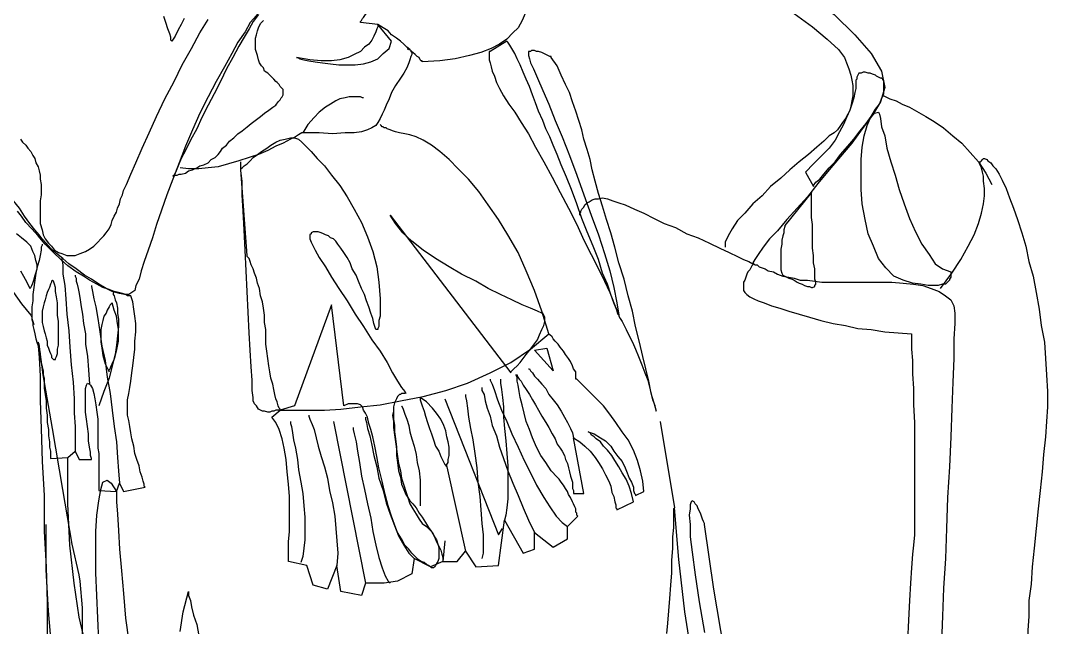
# Model space of a CAD drawing. Extents: x 137.56 to 138.39, y 55.88 to 57.64.
# Drawn here: x 137.9172 to 138.2965, y 57.1109 to 57.335 of the extents above; entities that cross this region are included whole.
import ezdxf

# ---------------------------------------------------------------- set-up
doc = ezdxf.new("R2010")
doc.units = 0
doc.layers.get('0').update_dxf_attribs({"linetype": 'CONTINUOUS'})

msp = doc.modelspace()

# ---------------------------------------------------------------- linework, layer by layer
at = {"linetype": 'CONTINUOUS'}
for points in [[(138.12834, 57.39474), (138.12947, 57.39398), (138.13367, 57.39207), (138.13937, 57.38864), (138.14737, 57.38447), (138.15649, 57.37914), (138.16639, 57.37306), (138.17705, 57.36659), (138.18807, 57.35935), (138.19834, 57.35212), (138.20863, 57.34451), (138.21775, 57.33728), (138.22537, 57.32968), (138.23145, 57.32282), (138.23525, 57.31635), (138.23639, 57.31027), (138.23488, 57.30494)], [(138.11997, 57.39245), (138.1211, 57.39207), (138.12416, 57.39017), (138.12871, 57.38713), (138.13481, 57.38333), (138.14204, 57.37837), (138.15041, 57.37343), (138.15915, 57.36773), (138.16829, 57.36163), (138.17742, 57.35555), (138.18656, 57.34946), (138.1953, 57.34338), (138.20291, 57.33766), (138.20977, 57.33272), (138.2151, 57.32815), (138.21928, 57.32434), (138.22155, 57.3213)], [(138.10703, 57.35175), (138.10665, 57.34869), (138.10589, 57.34603), (138.1055, 57.34299), (138.10436, 57.34032), (138.1036, 57.33766), (138.10246, 57.33501), (138.10095, 57.33234), (138.09903, 57.33044), (138.09676, 57.32815), (138.09409, 57.32625), (138.09105, 57.32472), (138.08725, 57.32321), (138.08305, 57.32207), (138.07772, 57.32092), (138.07202, 57.32017), (138.06555, 57.31978)], [(138.04273, 57.33424), (138.04273, 57.33462), (138.04273, 57.33462), (138.0431, 57.33501), (138.04349, 57.33575), (138.04387, 57.33614), (138.04463, 57.33728), (138.04539, 57.33805), (138.04577, 57.33881), (138.04691, 57.33995), (138.04767, 57.34109), (138.04881, 57.34222), (138.04957, 57.34338), (138.0511, 57.34451), (138.05224, 57.34565), (138.05337, 57.34679), (138.05414, 57.34794)], [(138.02675, 57.34565), (138.02369, 57.34603), (138.02103, 57.34642), (138.01875, 57.34642), (138.01646, 57.34603), (138.01419, 57.34528), (138.01228, 57.34451), (138.01038, 57.34299), (138.00809, 57.34148), (138.00619, 57.33956), (138.00429, 57.33691), (138.00201, 57.33424), (138.00011, 57.33081), (137.99744, 57.32701), (137.99517, 57.32282), (137.9925, 57.31788), (137.98945, 57.31254)], [(137.97766, 57.33575), (137.97651, 57.33348), (137.97537, 57.33158), (137.97423, 57.32929), (137.9731, 57.32738), (137.97271, 57.32777), (137.97271, 57.32891), (137.97233, 57.33005), (137.97157, 57.33195), (137.9708, 57.33424), (137.97004, 57.33652)], [(138.00505, 57.33728), (138.00315, 57.33462), (138.00162, 57.33195), (137.99972, 57.32891), (137.99782, 57.32548), (137.99554, 57.3213), (137.99325, 57.31711), (137.99098, 57.31254), (137.9887, 57.30798), (137.98641, 57.3038), (137.98413, 57.29923), (137.98223, 57.29505), (137.97994, 57.29086), (137.97804, 57.28706), (137.97651, 57.28402), (137.97537, 57.28135), (137.97461, 57.27945), (137.97386, 57.27792), (137.97347, 57.27755), (137.97386, 57.27755), (137.97423, 57.27792), (137.975, 57.27792), (137.97576, 57.2783), (137.97651, 57.2783), (137.97804, 57.27869), (137.97918, 57.27945), (137.9807, 57.27983), (137.98223, 57.28059), (137.98337, 57.28135), (137.98488, 57.28173), (137.98641, 57.28249), (137.98755, 57.28363), (137.98907, 57.28439), (137.99021, 57.28553), (137.99098, 57.28667), (137.99174, 57.28782), (137.99325, 57.28896), (137.9944, 57.29049), (137.99592, 57.29163), (137.99744, 57.29314), (137.99897, 57.29429), (138.00087, 57.2958), (138.00239, 57.29696), (138.00429, 57.29847), (138.00581, 57.29961), (138.00734, 57.30076), (138.00885, 57.3019), (138.01038, 57.30304), (138.01152, 57.3038), (138.01228, 57.30494), (138.01305, 57.3057), (138.01342, 57.30646), (138.01381, 57.30684), (138.01419, 57.3076), (138.01419, 57.30798), (138.01419, 57.30874), (138.01419, 57.3095), (138.01381, 57.30989), (138.01342, 57.31027), (138.01305, 57.31064), (138.01266, 57.31141), (138.01191, 57.31217), (138.01152, 57.31254), (138.01076, 57.31331), (138.01001, 57.31407), (138.00924, 57.31484), (138.00848, 57.3156), (138.00734, 57.31635), (138.00695, 57.3175), (138.00619, 57.31826), (138.00544, 57.3194), (138.00505, 57.32054), (138.00468, 57.32207), (138.00429, 57.32321), (138.00391, 57.32434), (138.00391, 57.32587), (138.00391, 57.32701), (138.00391, 57.32854), (138.00429, 57.32968), (138.00468, 57.33119), (138.00505, 57.33234), (138.00581, 57.33385), (138.00695, 57.33501)], [(137.91715, 57.29124), (137.91791, 57.2901), (137.91907, 57.28896), (137.91982, 57.28782), (137.92097, 57.28667), (137.92172, 57.28516), (137.92248, 57.28402), (137.92287, 57.28249), (137.92362, 57.28096), (137.92401, 57.27945), (137.92438, 57.27792), (137.92438, 57.2764), (137.92477, 57.27449), (137.92477, 57.27259), (137.92477, 57.27069), (137.92438, 57.26841), (137.92438, 57.26612), (137.92438, 57.26422), (137.92438, 57.26195), (137.92438, 57.26004), (137.92515, 57.25775), (137.92552, 57.25585), (137.92629, 57.25434), (137.92744, 57.25281), (137.92858, 57.25167), (137.92971, 57.25015), (137.93124, 57.24938), (137.93238, 57.24901), (137.93428, 57.24824), (137.93581, 57.24824), (137.93732, 57.24824), (137.93922, 57.24901), (137.94113, 57.24977), (137.94265, 57.25053), (137.94418, 57.25167), (137.94569, 57.25319), (137.94683, 57.25434), (137.94798, 57.25548), (137.94875, 57.25661), (137.94989, 57.25814), (137.95065, 57.25965), (137.95102, 57.26118), (137.95179, 57.26271), (137.95255, 57.26422), (137.95293, 57.26575), (137.95369, 57.26728), (137.95406, 57.26918), (137.95483, 57.27069), (137.9552, 57.27222), (137.95635, 57.27449), (137.95787, 57.2783), (137.95977, 57.28249), (137.96206, 57.28782), (137.96472, 57.29353), (137.96739, 57.29961), (137.97043, 57.30608), (137.97386, 57.31254), (137.9769, 57.31864), (137.98033, 57.32472), (137.98337, 57.33044), (137.98641, 57.33538)], [(138.0492, 57.33348), (138.0492, 57.33348), (138.0492, 57.33272), (138.04881, 57.33195), (138.04843, 57.33081), (138.04767, 57.32929), (138.04691, 57.32777), (138.04577, 57.32625), (138.04424, 57.32511), (138.04273, 57.32358), (138.04044, 57.32244), (138.03816, 57.3213), (138.03512, 57.32054), (138.03207, 57.32017), (138.02826, 57.32017), (138.02408, 57.32054), (138.01913, 57.3213), (138.01952, 57.3213), (138.02028, 57.32092), (138.02179, 57.32054), (138.02369, 57.32017), (138.02599, 57.31978), (138.02865, 57.3194), (138.03169, 57.31901), (138.03473, 57.31864), (138.03777, 57.31864), (138.04083, 57.31864), (138.04387, 57.31901), (138.04653, 57.31978), (138.0492, 57.32092), (138.0511, 57.32282), (138.05337, 57.32472), (138.05414, 57.32738), (138.0492, 57.33348)], [(138.0492, 57.33348), (138.04273, 57.33424)], [(138.06555, 57.31978), (138.06555, 57.32017), (138.06517, 57.32017), (138.0648, 57.32054), (138.06441, 57.3213), (138.06365, 57.32168), (138.0629, 57.32244), (138.06213, 57.32321), (138.06098, 57.32434), (138.05984, 57.32511), (138.0587, 57.32625), (138.05757, 57.32738), (138.05604, 57.32854), (138.05414, 57.32968), (138.053, 57.33119), (138.0511, 57.33234), (138.0492, 57.33348)], [(138.06023, 57.32434), (138.06023, 57.32472), (138.06023, 57.32472), (138.06061, 57.32434), (138.06061, 57.32434), (138.06098, 57.32434), (138.06137, 57.32397), (138.06137, 57.32358), (138.06174, 57.32321), (138.06174, 57.32244), (138.06137, 57.32168), (138.06098, 57.32054), (138.06061, 57.3194), (138.05984, 57.3175), (138.0587, 57.3156), (138.05757, 57.3137), (138.05567, 57.31103)], [(138.09676, 57.32738), (138.09066, 57.32358), (138.09029, 57.32358), (138.09029, 57.32358), (138.09029, 57.32321), (138.09029, 57.32282), (138.09029, 57.32207), (138.09029, 57.3213), (138.09029, 57.32054), (138.09066, 57.3194), (138.09105, 57.31788), (138.09142, 57.31635), (138.09219, 57.31445), (138.09295, 57.31217), (138.09409, 57.30989), (138.09562, 57.30723), (138.09752, 57.30417), (138.09979, 57.30113), (138.10209, 57.29733), (138.10475, 57.29314), (138.1074, 57.2882), (138.11046, 57.28286), (138.1135, 57.27716), (138.11654, 57.27145), (138.11959, 57.26575), (138.12263, 57.25965), (138.1253, 57.25395), (138.12796, 57.24862), (138.13061, 57.2433), (138.1329, 57.23874), (138.13481, 57.23454), (138.13633, 57.23074), (138.13747, 57.22807), (138.13823, 57.22617), (138.13785, 57.22656), (138.13747, 57.22807), (138.13633, 57.23074), (138.13518, 57.23379), (138.13404, 57.2376), (138.13214, 57.24177), (138.13061, 57.24672), (138.12871, 57.25167), (138.12643, 57.257), (138.12453, 57.26195), (138.12263, 57.26728), (138.12073, 57.27259), (138.11883, 57.27716), (138.11693, 57.28173), (138.1154, 57.28553), (138.11387, 57.28896), (138.11273, 57.292), (138.11122, 57.29505), (138.11007, 57.29809), (138.10856, 57.30151), (138.1074, 57.30456), (138.10626, 57.3076), (138.10513, 57.31064), (138.10399, 57.31331), (138.10285, 57.31597), (138.1017, 57.31864), (138.10056, 57.32092), (138.09979, 57.32282), (138.09866, 57.32472), (138.09789, 57.32587), (138.09713, 57.32701), (138.09676, 57.32738)], [(138.11312, 57.3213), (138.11312, 57.32168), (138.11273, 57.32168), (138.11197, 57.32207), (138.11122, 57.32244), (138.11046, 57.32282), (138.10969, 57.32321), (138.10856, 57.32358), (138.10779, 57.32358), (138.10703, 57.32397), (138.10589, 57.32397), (138.1055, 57.32358), (138.10475, 57.32358), (138.10475, 57.32282), (138.10475, 57.32207), (138.10513, 57.32092), (138.1055, 57.3194), (138.10665, 57.31711), (138.10817, 57.3137), (138.11007, 57.30913), (138.11236, 57.30417), (138.11463, 57.29809), (138.1173, 57.292), (138.11997, 57.28516), (138.12263, 57.27792), (138.1253, 57.27069), (138.12796, 57.26308), (138.13061, 57.25585), (138.1329, 57.24901), (138.13481, 57.24254), (138.13633, 57.23644), (138.13747, 57.23074), (138.13823, 57.22617), (138.13823, 57.2258), (138.13861, 57.22503), (138.13937, 57.2239), (138.14014, 57.22237), (138.1409, 57.22086), (138.14204, 57.21856), (138.14318, 57.21629), (138.14431, 57.21362), (138.14545, 57.21096), (138.14661, 57.20792), (138.14774, 57.20486), (138.14888, 57.2022), (138.14965, 57.19916), (138.15041, 57.19612), (138.15117, 57.19345), (138.15192, 57.19079), (138.15192, 57.19118), (138.15155, 57.19269), (138.15078, 57.19498), (138.15002, 57.19802), (138.14927, 57.20182), (138.14812, 57.20639), (138.14698, 57.21096), (138.14584, 57.21629), (138.14431, 57.22199), (138.14318, 57.2277), (138.14165, 57.2334), (138.14014, 57.2395), (138.13823, 57.24558), (138.13671, 57.25128), (138.13518, 57.25661), (138.13367, 57.26156), (138.13214, 57.26651), (138.13061, 57.27108), (138.12947, 57.27565), (138.12834, 57.27983), (138.12757, 57.28363), (138.12643, 57.28743), (138.1253, 57.29124), (138.12453, 57.29466), (138.12339, 57.29809), (138.12224, 57.30151), (138.1211, 57.30494), (138.11997, 57.30837), (138.11844, 57.31141), (138.11693, 57.31484), (138.1154, 57.31826), (138.11312, 57.3213)], [(138.22155, 57.3213), (138.22232, 57.3194), (138.22308, 57.31711), (138.22384, 57.31484), (138.22422, 57.31293), (138.22461, 57.31103), (138.22461, 57.30913), (138.22461, 57.30723), (138.22422, 57.30533), (138.22384, 57.30342), (138.22347, 57.3019), (138.22271, 57.30037), (138.22194, 57.29886), (138.2208, 57.29733), (138.22004, 57.29619), (138.2189, 57.29466), (138.21775, 57.29353)], [(138.22612, 57.31331), (138.22575, 57.31293), (138.22575, 57.31217), (138.22575, 57.31141), (138.22575, 57.30989), (138.22537, 57.30837), (138.22498, 57.30646), (138.22422, 57.30417), (138.22347, 57.3019), (138.22232, 57.29923), (138.22118, 57.29657), (138.21965, 57.2939), (138.21814, 57.29086), (138.21585, 57.28782), (138.21318, 57.28516), (138.21014, 57.28212), (138.2071, 57.27906), (138.21014, 57.27375), (138.21014, 57.27412), (138.21091, 57.27526), (138.21243, 57.2764), (138.21395, 57.2783), (138.21585, 57.28059), (138.21814, 57.28286), (138.22004, 57.28553), (138.22271, 57.28859), (138.22498, 57.29124), (138.22727, 57.29429), (138.22955, 57.29696), (138.23145, 57.29961), (138.23298, 57.30227), (138.23449, 57.30417), (138.23525, 57.30608), (138.23564, 57.30723), (138.23602, 57.30798), (138.23602, 57.30913), (138.23602, 57.3095), (138.23602, 57.31027), (138.23602, 57.31103), (138.23602, 57.31141), (138.23602, 57.3118), (138.23602, 57.31217), (138.23602, 57.31254), (138.23602, 57.31254), (138.23602, 57.31293), (138.23564, 57.31293), (138.23564, 57.31331), (138.23564, 57.31331), (138.23525, 57.3137), (138.23488, 57.3137), (138.23412, 57.31407), (138.23335, 57.31445), (138.23298, 57.31484), (138.23184, 57.31521), (138.23108, 57.3156), (138.23031, 57.3156), (138.22917, 57.31597), (138.22841, 57.31597), (138.22765, 57.3156), (138.22688, 57.3156), (138.22651, 57.31484), (138.22612, 57.31407), (138.22612, 57.31331)], [(137.98945, 57.31254), (137.98641, 57.30684), (137.98337, 57.30076), (137.9807, 57.29466), (137.97804, 57.28859), (137.97576, 57.28249), (137.97347, 57.2764), (137.97119, 57.27069), (137.96929, 57.26499), (137.96739, 57.25965), (137.96586, 57.25471), (137.96434, 57.25015), (137.96282, 57.24597), (137.96167, 57.24254), (137.96092, 57.2395), (137.95977, 57.23721), (137.95939, 57.23531)], [(138.05567, 57.31103), (138.05414, 57.30837), (138.05337, 57.30608), (138.05224, 57.3038), (138.05147, 57.3019), (138.05071, 57.30037), (138.04996, 57.29886), (138.0492, 57.29733), (138.04843, 57.29619), (138.04691, 57.29543), (138.04539, 57.29466), (138.0431, 57.2939), (138.04044, 57.29353), (138.03702, 57.29353), (138.03245, 57.29314), (138.0275, 57.29353), (138.02142, 57.29353)], [(138.04387, 57.30646), (138.04387, 57.30646), (138.04349, 57.30646), (138.04273, 57.30684), (138.04196, 57.30684), (138.0412, 57.30684), (138.03967, 57.30684), (138.03853, 57.30684), (138.03702, 57.30646), (138.03512, 57.30608), (138.03359, 57.30533), (138.03169, 57.30417), (138.02979, 57.30304), (138.0275, 57.30113), (138.0256, 57.29923), (138.02332, 57.29657), (138.02142, 57.29353)], [(138.23564, 57.30723), (138.23602, 57.30723), (138.23678, 57.30684), (138.23831, 57.30608), (138.24059, 57.30533), (138.24286, 57.30417), (138.24553, 57.30304), (138.24819, 57.30151), (138.25162, 57.29961), (138.25466, 57.2977), (138.25809, 57.29543), (138.26152, 57.29239), (138.26493, 57.28972), (138.26797, 57.28629), (138.27103, 57.28286), (138.27369, 57.27869), (138.27597, 57.27449)], [(138.23488, 57.30494), (138.23184, 57.3), (138.22802, 57.29505), (138.22422, 57.28972), (138.22004, 57.28477), (138.21585, 57.27983), (138.21167, 57.27488), (138.20787, 57.26993), (138.20406, 57.26575), (138.20026, 57.26156), (138.19683, 57.25738), (138.19379, 57.25434), (138.1915, 57.25128), (138.1896, 57.24862), (138.18846, 57.24672), (138.1877, 57.24558), (138.18807, 57.2452)], [(138.23412, 57.30113), (138.23449, 57.30037), (138.23488, 57.29886), (138.23525, 57.2958), (138.23639, 57.29239), (138.23716, 57.28782), (138.23868, 57.28286), (138.24021, 57.27792), (138.24172, 57.27259), (138.24363, 57.26728), (138.24553, 57.26195), (138.24782, 57.257), (138.25009, 57.25244), (138.25276, 57.24862), (138.25505, 57.2452), (138.2577, 57.2433), (138.26076, 57.24216), (138.26076, 57.24177), (138.26076, 57.2414), (138.26076, 57.24064), (138.26076, 57.24025), (138.26037, 57.2395), (138.26037, 57.23911), (138.2596, 57.23835), (138.25885, 57.2376), (138.2577, 57.2376), (138.25619, 57.23721), (138.25466, 57.23721), (138.25239, 57.23721), (138.24972, 57.2376), (138.24668, 57.23797), (138.24325, 57.23911), (138.23982, 57.24064), (138.23678, 57.24368), (138.23412, 57.24711), (138.23221, 57.25167), (138.23031, 57.25624), (138.22917, 57.26156), (138.22802, 57.26728), (138.22765, 57.27259), (138.22765, 57.2783), (138.22765, 57.28363), (138.22802, 57.2882), (138.22879, 57.29239), (138.22992, 57.29619), (138.23108, 57.29886), (138.23259, 57.30076), (138.23412, 57.30113)], [(138.06098, 57.29276), (138.05908, 57.29314), (138.05718, 57.29353), (138.05567, 57.2939), (138.05451, 57.29429), (138.05376, 57.29466), (138.05261, 57.29505), (138.05224, 57.29543), (138.05147, 57.29543), (138.0511, 57.2958), (138.05071, 57.2958), (138.05033, 57.29619), (138.05033, 57.29619), (138.04996, 57.29657), (138.04996, 57.29657)], [(137.92515, 57.25434), (137.92401, 57.25585), (137.92248, 57.25775), (137.92058, 57.26004), (137.91868, 57.26271), (137.91678, 57.26575), (137.9145, 57.26841), (137.91221, 57.27145), (137.90993, 57.27488), (137.90727, 57.27792), (137.90498, 57.28059), (137.9027, 57.28363), (137.90041, 57.28629), (137.89813, 57.28859), (137.89623, 57.29049), (137.89433, 57.29239), (137.8928, 57.29353)], [(138.02142, 57.29353), (138.02103, 57.29353), (138.01989, 57.29276), (138.01875, 57.292), (138.01685, 57.29124), (138.01419, 57.28972), (138.01152, 57.28859), (138.00848, 57.28706), (138.00505, 57.28553), (138.00162, 57.28439), (137.99782, 57.28325), (137.99402, 57.28212), (137.99021, 57.28096), (137.98641, 57.28059), (137.98298, 57.28021), (137.97918, 57.28021), (137.97614, 57.28059)], [(138.01989, 57.29124), (138.01989, 57.29124), (138.02103, 57.2901), (138.02256, 57.28859), (138.02446, 57.28667), (138.02675, 57.28402), (138.0294, 57.28135), (138.03207, 57.27792), (138.03512, 57.27412), (138.03777, 57.26993), (138.04044, 57.26537), (138.0431, 57.26042), (138.04539, 57.25509), (138.04729, 57.24977), (138.04881, 57.24407), (138.04957, 57.23835), (138.04996, 57.23227), (138.04996, 57.23227), (138.04996, 57.2315), (138.04996, 57.23074), (138.04996, 57.2296), (138.04996, 57.22846), (138.04996, 57.22694), (138.04996, 57.2258), (138.04957, 57.22427), (138.04957, 57.22313), (138.04957, 57.22199), (138.0492, 57.22123), (138.0492, 57.22086), (138.04881, 57.22086), (138.04843, 57.22086), (138.04806, 57.22199), (138.04767, 57.22313), (138.04729, 57.22503), (138.04653, 57.22694), (138.04577, 57.22923), (138.045, 57.2315), (138.04424, 57.23379), (138.0431, 57.23607), (138.04196, 57.23874), (138.0412, 57.24101), (138.03967, 57.2433), (138.03892, 57.24558), (138.03777, 57.24748), (138.03663, 57.24938), (138.03549, 57.25091), (138.03436, 57.25244), (138.03359, 57.25357), (138.03283, 57.25434), (138.03169, 57.25471), (138.03093, 57.25548), (138.02979, 57.25585), (138.02903, 57.25624), (138.02826, 57.25661), (138.02712, 57.257), (138.02636, 57.257), (138.0256, 57.257), (138.02522, 57.257), (138.02446, 57.25661), (138.02446, 57.25624), (138.02408, 57.25585), (138.02408, 57.25509), (138.02408, 57.25434), (138.02446, 57.25319), (138.02522, 57.25167), (138.02599, 57.25015), (138.0275, 57.24748), (138.02979, 57.24407), (138.03207, 57.24025), (138.03473, 57.23607), (138.03777, 57.2315), (138.04083, 57.22656), (138.04387, 57.22199), (138.04691, 57.21704), (138.04996, 57.21286), (138.05261, 57.20867), (138.05451, 57.20486), (138.05643, 57.20182), (138.05794, 57.19955), (138.05908, 57.19802), (138.05947, 57.19726), (138.05947, 57.19765), (138.05908, 57.19765), (138.05908, 57.19726), (138.0587, 57.19726), (138.05794, 57.19726), (138.05757, 57.19688), (138.05718, 57.19688), (138.05643, 57.19612), (138.05604, 57.19535), (138.05567, 57.19459), (138.05528, 57.19383), (138.0549, 57.19231), (138.0549, 57.19079), (138.05451, 57.18927), (138.0549, 57.18698), (138.0549, 57.18471), (138.05528, 57.18204), (138.05567, 57.17938), (138.05604, 57.17671), (138.05643, 57.17405), (138.0568, 57.17138), (138.05757, 57.16871), (138.05794, 57.16606), (138.0587, 57.1634), (138.05947, 57.16111), (138.06023, 57.15883), (138.06098, 57.15654), (138.06213, 57.15464), (138.06327, 57.15274), (138.06441, 57.15083), (138.06555, 57.14931), (138.06708, 57.14817), (138.06821, 57.14703), (138.06935, 57.14589), (138.07012, 57.14437), (138.07088, 57.14323), (138.07127, 57.1417), (138.07164, 57.14019), (138.07164, 57.13903), (138.07164, 57.13752), (138.07164, 57.13638), (138.07127, 57.13523), (138.07088, 57.13447), (138.0705, 57.13372), (138.07012, 57.13333), (138.06974, 57.13296), (138.06898, 57.13296), (138.0686, 57.13333), (138.06784, 57.13372), (138.06708, 57.13409), (138.06631, 57.13486), (138.06517, 57.13523), (138.06404, 57.136), (138.0629, 57.13713), (138.06174, 57.13829), (138.06061, 57.1398), (138.05908, 57.14133), (138.05794, 57.1436), (138.05643, 57.14589), (138.05528, 57.14893), (138.05414, 57.15197), (138.053, 57.15578), (138.05186, 57.15997), (138.05071, 57.16491), (138.04957, 57.16987), (138.04881, 57.17405), (138.04806, 57.17785), (138.04729, 57.18128), (138.04653, 57.18394), (138.04577, 57.18622), (138.04539, 57.18851), (138.04463, 57.19002), (138.04387, 57.19118), (138.04349, 57.19231), (138.04273, 57.19308), (138.04159, 57.19345), (138.04044, 57.19345), (138.0393, 57.19345), (138.03816, 57.19345), (138.03663, 57.19269), (138.03207, 57.22997), (138.01838, 57.19269), (138.01305, 57.19118), (138.01305, 57.19155), (138.01266, 57.19192), (138.01228, 57.19269), (138.01191, 57.19422), (138.01152, 57.19535), (138.01115, 57.19688), (138.01076, 57.19878), (138.01038, 57.20068), (138.00962, 57.20296), (138.00924, 57.20525), (138.00885, 57.20753), (138.00848, 57.21019), (138.00809, 57.21286), (138.00772, 57.21552), (138.00772, 57.21819), (138.00772, 57.22086), (138.00734, 57.22351), (138.00734, 57.22617), (138.00695, 57.22884), (138.00658, 57.23113), (138.00581, 57.2334), (138.00544, 57.23607), (138.00468, 57.23797), (138.00429, 57.23987), (138.00354, 57.24177), (138.00315, 57.2433), (138.00239, 57.24481), (138.00201, 57.24597), (138.00162, 57.24711), (138.00125, 57.24748), (138.00087, 57.24787), (138.00087, 57.24824), (137.99858, 57.27983), (137.99858, 57.28021), (137.99897, 57.28059), (137.99972, 57.28135), (138.00087, 57.28212), (138.00201, 57.28325), (138.00315, 57.28439), (138.00468, 57.28553), (138.00619, 57.28667), (138.00809, 57.28782), (138.00962, 57.28896), (138.01152, 57.2901), (138.01305, 57.29086), (138.01495, 57.29124), (138.01685, 57.29163), (138.01838, 57.29163), (138.01989, 57.29124)], [(138.11236, 57.21933), (138.10969, 57.2277), (138.10703, 57.23531), (138.10399, 57.24254), (138.10095, 57.24938), (138.09713, 57.25585), (138.09372, 57.26156), (138.08991, 57.26689), (138.08648, 57.27184), (138.08268, 57.2764), (138.07888, 57.28021), (138.07545, 57.28363), (138.07202, 57.28667), (138.06898, 57.28896), (138.06594, 57.29086), (138.06327, 57.292), (138.06098, 57.29276)], [(138.21775, 57.29353), (138.21585, 57.29239), (138.21395, 57.29049), (138.21128, 57.2882), (138.20824, 57.28553), (138.20481, 57.28286), (138.2014, 57.27983), (138.19797, 57.27679), (138.19416, 57.27375), (138.19112, 57.27032), (138.1877, 57.26728), (138.18466, 57.26385), (138.18199, 57.26118), (138.18009, 57.25814), (138.17856, 57.25548), (138.17742, 57.25319), (138.17742, 57.25128)], [(138.00315, 57.19574), (138.00278, 57.19839), (138.00278, 57.2022), (138.00239, 57.20715), (138.00201, 57.21323), (138.00162, 57.2197), (138.00125, 57.22732), (138.00087, 57.23493), (138.00048, 57.24254), (138.00011, 57.25015), (137.99972, 57.25775), (137.99935, 57.26461), (137.99897, 57.27069), (137.99897, 57.27565), (137.99858, 57.27945), (137.99858, 57.28212), (137.99858, 57.28286)], [(138.2714, 57.28212), (138.2714, 57.28212), (138.2714, 57.28249), (138.2714, 57.28286), (138.27179, 57.28286), (138.27217, 57.28325), (138.27254, 57.28363), (138.27293, 57.28402), (138.2733, 57.28402), (138.27407, 57.28363), (138.27444, 57.28325), (138.2756, 57.28249), (138.27636, 57.28135), (138.2775, 57.28021), (138.27864, 57.2783), (138.27977, 57.27602), (138.2813, 57.27298)], [(138.25695, 57.23607), (138.26113, 57.24177), (138.26456, 57.24672), (138.26722, 57.25167), (138.2695, 57.25585), (138.27103, 57.26004), (138.27217, 57.26385), (138.27293, 57.26728), (138.2733, 57.27032), (138.2733, 57.27298), (138.27293, 57.27565), (138.27293, 57.27755), (138.27254, 57.27906), (138.27217, 57.28059), (138.27179, 57.28135), (138.2714, 57.28212), (138.2714, 57.28212)], [(138.2813, 57.27298), (138.28244, 57.26955), (138.28397, 57.26575), (138.28548, 57.26156), (138.28701, 57.25661), (138.28853, 57.25167), (138.28967, 57.24597), (138.2912, 57.24064), (138.29234, 57.23454), (138.29348, 57.22846), (138.29424, 57.22237), (138.29538, 57.21629), (138.29575, 57.21019), (138.29614, 57.20411), (138.29652, 57.19802), (138.29652, 57.19231), (138.29614, 57.18698)], [(138.12377, 57.26308), (138.12377, 57.26346), (138.12377, 57.26385), (138.12416, 57.26422), (138.12416, 57.26461), (138.12453, 57.26537), (138.1253, 57.26612), (138.12567, 57.26689), (138.12643, 57.26765), (138.1272, 57.26803), (138.12834, 57.26879), (138.12947, 57.26918), (138.13061, 57.26918), (138.13214, 57.26955), (138.13404, 57.26918), (138.13594, 57.26841), (138.13823, 57.26765)], [(138.1995, 57.25928), (138.1995, 57.25928), (138.1995, 57.25891), (138.19911, 57.25775), (138.19911, 57.25661), (138.19873, 57.25548), (138.19834, 57.25395), (138.19834, 57.25244), (138.19797, 57.25053), (138.19797, 57.24901), (138.19797, 57.24711), (138.19797, 57.24558), (138.19797, 57.24407), (138.19797, 57.24291), (138.19834, 57.24177), (138.19873, 57.24101), (138.1995, 57.24064), (138.20026, 57.24025), (138.20101, 57.23987), (138.20216, 57.2395), (138.20291, 57.23911), (138.20406, 57.23835), (138.20481, 57.23797), (138.20596, 57.2376), (138.20671, 57.23721), (138.20787, 57.23683), (138.20863, 57.23683), (138.20938, 57.23644), (138.20977, 57.23644), (138.21053, 57.23683), (138.21053, 57.23721), (138.21091, 57.2376), (138.21091, 57.23835), (138.21053, 57.2395), (138.21053, 57.24101), (138.21053, 57.2433), (138.21014, 57.24558), (138.21014, 57.24824), (138.20977, 57.25091), (138.20977, 57.25395), (138.20977, 57.25661), (138.20977, 57.25965), (138.20938, 57.26232), (138.20938, 57.26461), (138.20938, 57.26689), (138.20938, 57.26879), (138.20938, 57.27032), (138.20938, 57.27145), (138.20938, 57.27145), (138.1995, 57.25928)], [(137.9145, 57.23454), (137.91754, 57.23036), (137.92097, 57.22617), (137.92097, 57.22617), (137.92134, 57.22541), (137.92134, 57.22466), (137.92172, 57.22351), (137.92172, 57.22237), (137.92211, 57.22086), (137.92248, 57.21933), (137.92287, 57.21743), (137.92325, 57.2159), (137.92401, 57.214), (137.92438, 57.2121), (137.92438, 57.21019), (137.92477, 57.20867), (137.92515, 57.20715), (137.92552, 57.20563), (137.92552, 57.20411), (137.92591, 57.20296), (137.92591, 57.20106), (137.92591, 57.19916), (137.92629, 57.19688), (137.92667, 57.19459), (137.92667, 57.19192), (137.92705, 57.18927), (137.92705, 57.18661), (137.92744, 57.18394), (137.92744, 57.18165), (137.92781, 57.17938), (137.92781, 57.17747), (137.92819, 57.17595), (137.92819, 57.17443), (137.92819, 57.17367), (137.92819, 57.17328), (137.93466, 57.17367), (137.93732, 57.17595), (137.93885, 57.17291), (137.94342, 57.17291), (137.94342, 57.17328), (137.94303, 57.17443), (137.94303, 57.17557), (137.94265, 57.17747), (137.94228, 57.17975), (137.94228, 57.18242), (137.94189, 57.18508), (137.94151, 57.18775), (137.94113, 57.19041), (137.94113, 57.19269), (137.94113, 57.19535), (137.94113, 57.19726), (137.94113, 57.19916), (137.94151, 57.2003), (137.94189, 57.20106), (137.94265, 57.20068), (137.94303, 57.2003), (137.94379, 57.19916), (137.94418, 57.19726), (137.94455, 57.19535), (137.94493, 57.19308), (137.94532, 57.19041), (137.94569, 57.18775), (137.94569, 57.18508), (137.94569, 57.18242), (137.94569, 57.17975), (137.94569, 57.17709), (137.94608, 57.17518), (137.94608, 57.17328), (137.94608, 57.17177), (137.94608, 57.17101), (137.94608, 57.17062), (137.94608, 57.1615), (137.95255, 57.16111), (137.95369, 57.16415), (137.9552, 57.16111), (137.9632, 57.16263), (137.96282, 57.16301), (137.96282, 57.16377), (137.96243, 57.16491), (137.96206, 57.16644), (137.9613, 57.16834), (137.96092, 57.17062), (137.96016, 57.17291), (137.95939, 57.17518), (137.95902, 57.17785), (137.95826, 57.18051), (137.95787, 57.18281), (137.95749, 57.18508), (137.95712, 57.18736), (137.95673, 57.18927), (137.95673, 57.19118), (137.95673, 57.19231), (137.95673, 57.19345), (137.95673, 57.19498), (137.95712, 57.19726), (137.95749, 57.19955), (137.95787, 57.20182), (137.95826, 57.20486), (137.95863, 57.20753), (137.95902, 57.21057), (137.95939, 57.21362), (137.95939, 57.21666), (137.95977, 57.22009), (137.95977, 57.22313), (137.95939, 57.2258), (137.95902, 57.22846), (137.95863, 57.23113), (137.95787, 57.2334), (137.95749, 57.2334), (137.95673, 57.2334), (137.95596, 57.23379), (137.95483, 57.23417), (137.9533, 57.23454), (137.95179, 57.23493), (137.94989, 57.2357), (137.94759, 57.23644), (137.94532, 57.2376), (137.94265, 57.23911), (137.94036, 57.24064), (137.93771, 57.24216), (137.93466, 57.24444), (137.93199, 57.24672), (137.92934, 57.24938), (137.92629, 57.25244), (137.92362, 57.25548), (137.92134, 57.25814), (137.91907, 57.26042), (137.91754, 57.26271), (137.91601, 57.26461)], [(138.13823, 57.26765), (138.14051, 57.26689), (138.14394, 57.26537), (138.14737, 57.26385), (138.15117, 57.26195), (138.15498, 57.26004), (138.15915, 57.25852), (138.16335, 57.25624), (138.16752, 57.25471), (138.17172, 57.25281), (138.17552, 57.25091), (138.17895, 57.24938), (138.18199, 57.24787), (138.18427, 57.24672), (138.18617, 57.24597), (138.1877, 57.2452), (138.18807, 57.2452)], [(138.11007, 57.22694), (138.10969, 57.22694), (138.10817, 57.2277), (138.1055, 57.22884), (138.10246, 57.22997), (138.09866, 57.23188), (138.09448, 57.23379), (138.08991, 57.23607), (138.08534, 57.23874), (138.08001, 57.2414), (138.07545, 57.24407), (138.0705, 57.24711), (138.06594, 57.25015), (138.06174, 57.25357), (138.05833, 57.25661), (138.05567, 57.26004), (138.05376, 57.26308), (138.09828, 57.20486), (138.09828, 57.20525), (138.09866, 57.20563), (138.09942, 57.20639), (138.10056, 57.20753), (138.1017, 57.20867), (138.10285, 57.21019), (138.10399, 57.21172), (138.1055, 57.21362), (138.10665, 57.21514), (138.10817, 57.21704), (138.10893, 57.21895), (138.10969, 57.22086), (138.11046, 57.22237), (138.11083, 57.2239), (138.11083, 57.22541), (138.11007, 57.22694)], [(137.91715, 57.24254), (137.9183, 57.24064), (137.91944, 57.23835), (137.92058, 57.23607), (137.92058, 57.23607), (137.92097, 57.23644), (137.92134, 57.23721), (137.92172, 57.23797), (137.92211, 57.23911), (137.92248, 57.24064), (137.92287, 57.24177), (137.92325, 57.2433), (137.92325, 57.24481), (137.92287, 57.24634), (137.92248, 57.24824), (137.92172, 57.24977), (137.92097, 57.25167), (137.91944, 57.25319), (137.91754, 57.25471), (137.91564, 57.25624)], [(137.95939, 57.23531), (137.95826, 57.23454), (137.95712, 57.23379), (137.95559, 57.23379), (137.95369, 57.23417), (137.95102, 57.23493), (137.94875, 57.23607), (137.94608, 57.2376), (137.94342, 57.2395), (137.94075, 57.24101), (137.93771, 57.2433), (137.93505, 57.2452), (137.93275, 57.24711), (137.93048, 57.24901), (137.92819, 57.25091), (137.92667, 57.25281), (137.92515, 57.25434)], [(137.92515, 57.25244), (137.92515, 57.25205), (137.92477, 57.25128), (137.92477, 57.25015), (137.92438, 57.24824), (137.92401, 57.24634), (137.92325, 57.24407), (137.92287, 57.24177), (137.92248, 57.23911), (137.92211, 57.23644), (137.92172, 57.23379), (137.92172, 57.2315), (137.92134, 57.22923), (137.92134, 57.22694), (137.92134, 57.22503), (137.92172, 57.2239), (137.92211, 57.22276)], [(137.93238, 57.24748), (137.93238, 57.24672), (137.93275, 57.24481), (137.93275, 57.2414), (137.93352, 57.23721), (137.93391, 57.23227), (137.93428, 57.22656), (137.93505, 57.22047), (137.93542, 57.21439), (137.93581, 57.20792), (137.93656, 57.20145), (137.93695, 57.19535), (137.93695, 57.19002), (137.93732, 57.18508), (137.93732, 57.1809), (137.93732, 57.17785), (137.93732, 57.17595)], [(138.18807, 57.2452), (138.18807, 57.2452), (138.1877, 57.24481), (138.18732, 57.24444), (138.18693, 57.24368), (138.18656, 57.24291), (138.18579, 57.24216), (138.18542, 57.2414), (138.18503, 57.24025), (138.18466, 57.23911), (138.18427, 57.23835), (138.18427, 57.23721), (138.18427, 57.23607), (138.18427, 57.23531), (138.18466, 57.23454), (138.18542, 57.23379), (138.18656, 57.23303)], [(138.18807, 57.2452), (138.18807, 57.2452), (138.18846, 57.24481), (138.18922, 57.24481), (138.18997, 57.24407), (138.19112, 57.24368), (138.19226, 57.2433), (138.1934, 57.24254), (138.1953, 57.24216), (138.19683, 57.2414), (138.19873, 57.24064), (138.20101, 57.24025), (138.20291, 57.23987), (138.2052, 57.23911), (138.20787, 57.23911), (138.21053, 57.23874), (138.21318, 57.23835)], [(137.92895, 57.23911), (137.92895, 57.23911), (137.92858, 57.23874), (137.92858, 57.23835), (137.92819, 57.2376), (137.92781, 57.23644), (137.92744, 57.2357), (137.92705, 57.23454), (137.92667, 57.2334), (137.92629, 57.23188), (137.92591, 57.23074), (137.92552, 57.22923), (137.92515, 57.2277), (137.92515, 57.22656), (137.92515, 57.22503), (137.92515, 57.22351), (137.92552, 57.22199), (137.92591, 57.22047), (137.92629, 57.21933), (137.92667, 57.2178), (137.92705, 57.21666), (137.92705, 57.21514), (137.92744, 57.214), (137.92781, 57.21286), (137.92819, 57.2121), (137.92858, 57.21133), (137.92858, 57.21057), (137.92895, 57.21019), (137.92934, 57.20982), (137.92971, 57.20982), (137.93009, 57.20982), (137.93009, 57.21019), (137.93048, 57.21096), (137.93085, 57.2121), (137.93085, 57.21362), (137.93124, 57.21514), (137.93124, 57.21704), (137.93124, 57.21933), (137.93124, 57.2216), (137.93124, 57.2239), (137.93085, 57.22617), (137.93085, 57.22846), (137.93085, 57.23074), (137.93048, 57.23303), (137.93009, 57.23493), (137.93009, 57.23644), (137.92971, 57.2376), (137.92934, 57.23874), (137.92895, 57.23911)], [(137.93732, 57.24101), (137.93732, 57.24064), (137.93732, 57.24064), (137.93771, 57.23987), (137.93771, 57.23874), (137.93809, 57.2376), (137.93846, 57.23607), (137.93885, 57.23417), (137.93922, 57.23188), (137.93961, 57.22923), (137.93999, 57.22656), (137.94036, 57.22313), (137.94113, 57.21933), (137.94113, 57.21552), (137.94189, 57.21096), (137.94228, 57.20602), (137.94265, 57.20068)], [(138.21318, 57.23835), (138.21585, 57.23835), (138.21928, 57.23835), (138.22308, 57.23835), (138.22688, 57.23835), (138.23069, 57.23835), (138.23488, 57.23835), (138.23906, 57.23835), (138.24325, 57.23797), (138.24705, 57.2376), (138.25048, 57.23721), (138.25352, 57.23607), (138.25656, 57.23493), (138.25885, 57.2334), (138.26076, 57.23188), (138.26189, 57.2296), (138.26227, 57.22694)], [(137.94342, 57.23721), (137.94342, 57.23683), (137.94379, 57.23493), (137.94418, 57.23227), (137.94493, 57.22923), (137.94569, 57.22503), (137.94646, 57.22009), (137.94722, 57.21476), (137.94836, 57.20943), (137.94912, 57.20335), (137.95026, 57.19726), (137.95102, 57.19118), (137.95179, 57.18508), (137.95255, 57.17938), (137.95293, 57.17367), (137.9533, 57.16871), (137.95369, 57.16415)], [(137.9514, 57.23454), (137.9514, 57.23454), (137.9514, 57.23379), (137.95179, 57.2334), (137.95216, 57.23188), (137.95255, 57.23074), (137.95293, 57.22884), (137.95293, 57.22694), (137.9533, 57.22466), (137.9533, 57.22199), (137.95293, 57.21856), (137.95255, 57.21514), (137.95216, 57.21172), (137.95102, 57.20753), (137.94989, 57.20296), (137.94798, 57.19802), (137.94608, 57.19269)], [(137.95102, 57.23074), (137.95102, 57.23074), (137.95065, 57.23036), (137.95026, 57.22997), (137.94989, 57.22923), (137.94912, 57.22807), (137.94875, 57.22694), (137.94798, 57.2258), (137.94759, 57.22427), (137.94722, 57.22276), (137.94683, 57.22086), (137.94683, 57.21856), (137.94683, 57.21629), (137.94722, 57.214), (137.94759, 57.21133), (137.94836, 57.20829), (137.94989, 57.20525), (137.94989, 57.20563), (137.94989, 57.20602), (137.95026, 57.20639), (137.95065, 57.20753), (137.95102, 57.20829), (137.95179, 57.20982), (137.95216, 57.21096), (137.95255, 57.21286), (137.95293, 57.21476), (137.9533, 57.21666), (137.9533, 57.21856), (137.9533, 57.22086), (137.95293, 57.22313), (137.95255, 57.2258), (137.95179, 57.22807), (137.95102, 57.23074)], [(138.18656, 57.23303), (138.18807, 57.23227), (138.1896, 57.2315), (138.19187, 57.23074), (138.19454, 57.2296), (138.19759, 57.22884), (138.20101, 57.2277), (138.20481, 57.22656), (138.20863, 57.22541), (138.21281, 57.22427), (138.21737, 57.22313), (138.22194, 57.22237), (138.22651, 57.22123), (138.23145, 57.22086), (138.23639, 57.22009), (138.24135, 57.2197), (138.24629, 57.21933)], [(138.26227, 57.22694), (138.26227, 57.22313), (138.26189, 57.21743), (138.26189, 57.21019), (138.26152, 57.20145), (138.26113, 57.19192), (138.26076, 57.18128), (138.26037, 57.17024), (138.2596, 57.15883), (138.25923, 57.14741), (138.25885, 57.13638), (138.25809, 57.12535), (138.2577, 57.11508), (138.25733, 57.10555), (138.25695, 57.09757), (138.25656, 57.09071), (138.25619, 57.0854)], [(138.01305, 57.19118), (138.01381, 57.19118), (138.01571, 57.19118), (138.01913, 57.19118), (138.02369, 57.19118), (138.0294, 57.19118), (138.03549, 57.19155), (138.04273, 57.19231), (138.04996, 57.19308), (138.05757, 57.19459), (138.06594, 57.19612), (138.07431, 57.19839), (138.08229, 57.20106), (138.09066, 57.20486), (138.09828, 57.20867), (138.1055, 57.21362), (138.11236, 57.21933)], [(138.12224, 57.20259), (138.12224, 57.20372), (138.12224, 57.20525), (138.12149, 57.20639), (138.1211, 57.20753), (138.12034, 57.20906), (138.11959, 57.21019), (138.11844, 57.21172), (138.11769, 57.21286), (138.11654, 57.21439), (138.11577, 57.21552), (138.11463, 57.21666), (138.11387, 57.21743), (138.1135, 57.21819), (138.11273, 57.21895), (138.11236, 57.21933), (138.11236, 57.21933)], [(138.24629, 57.21933), (138.24629, 57.21856), (138.24629, 57.21666), (138.24629, 57.21362), (138.24668, 57.20943), (138.24668, 57.20449), (138.24705, 57.19916), (138.24705, 57.19308), (138.24743, 57.18661), (138.24743, 57.18014), (138.24743, 57.17328), (138.24743, 57.16681), (138.24743, 57.16073), (138.24743, 57.15464), (138.24743, 57.1497), (138.24743, 57.14513), (138.24705, 57.14133)], [(137.92362, 57.21629), (137.92362, 57.21476), (137.92401, 57.21057), (137.92438, 57.20372), (137.92438, 57.19459), (137.92477, 57.18432), (137.92515, 57.17214), (137.92591, 57.15959), (137.92591, 57.14627), (137.92667, 57.13333), (137.92705, 57.12002), (137.92705, 57.10784)], [(137.93999, 57.1048), (137.93999, 57.11812), (137.93922, 57.12801), (137.93885, 57.13029), (137.93618, 57.1417), (137.93275, 57.16187), (137.92895, 57.18432), (137.92552, 57.20411), (137.92401, 57.21552), (137.92362, 57.21629)], [(138.11159, 57.214), (138.11387, 57.20563), (138.10703, 57.21323), (138.11159, 57.214)], [(138.10018, 57.20411), (138.10056, 57.20411), (138.10056, 57.20372), (138.10132, 57.20259), (138.10209, 57.20182), (138.10285, 57.2003), (138.10399, 57.19878), (138.10513, 57.19688), (138.10626, 57.19498), (138.1074, 57.19308), (138.10856, 57.19118), (138.10969, 57.18888), (138.11122, 57.18661), (138.11236, 57.18471), (138.1135, 57.18242), (138.11463, 57.18051), (138.1154, 57.17861)], [(138.1154, 57.16644), (138.11312, 57.16871), (138.11122, 57.17177), (138.10932, 57.17443), (138.10779, 57.17747), (138.10626, 57.1809), (138.10513, 57.18394), (138.10399, 57.18698), (138.10322, 57.19002), (138.10246, 57.19308), (138.1017, 57.19574), (138.10132, 57.19802), (138.10095, 57.2003), (138.10056, 57.20182), (138.10056, 57.20335), (138.10018, 57.20411), (138.10018, 57.20411)], [(138.10475, 57.20639), (138.10513, 57.20639), (138.1055, 57.20563), (138.10626, 57.20486), (138.10703, 57.20372), (138.10817, 57.20259), (138.10969, 57.20068), (138.11122, 57.19916), (138.11236, 57.19688), (138.11387, 57.19498), (138.1154, 57.19308), (138.11693, 57.19079), (138.11806, 57.18851), (138.1192, 57.18661), (138.12034, 57.18432), (138.1211, 57.18281), (138.12149, 57.1809)], [(138.08762, 57.19955), (138.08762, 57.19955), (138.08762, 57.19839), (138.08838, 57.19688), (138.08876, 57.19459), (138.08952, 57.19192), (138.09066, 57.18888), (138.09142, 57.18546), (138.09295, 57.18165), (138.09409, 57.17747), (138.09562, 57.17328), (138.09713, 57.16871), (138.09903, 57.16415), (138.10095, 57.15959), (138.10285, 57.15503), (138.10475, 57.15046), (138.10703, 57.14589)], [(138.09066, 57.20259), (138.09066, 57.2022), (138.09142, 57.20068), (138.09219, 57.19839), (138.09333, 57.19498), (138.09485, 57.19118), (138.09676, 57.18698), (138.09866, 57.18242), (138.10095, 57.17747), (138.10322, 57.17252), (138.1055, 57.16797), (138.10779, 57.1634), (138.11046, 57.15883), (138.11273, 57.1554), (138.11502, 57.15197), (138.1173, 57.1497), (138.1192, 57.14817)], [(138.09448, 57.20259), (138.09448, 57.2022), (138.09448, 57.20106), (138.09485, 57.19878), (138.09523, 57.19574), (138.09562, 57.19231), (138.09562, 57.18851), (138.09599, 57.18432), (138.09638, 57.17975), (138.09676, 57.17518), (138.09713, 57.17062), (138.09713, 57.16644), (138.09713, 57.16225), (138.09713, 57.15844), (138.09676, 57.15503), (138.09638, 57.15236), (138.09599, 57.15046)], [(138.14737, 57.16111), (138.14698, 57.16491), (138.14622, 57.16871), (138.14508, 57.17252), (138.14355, 57.17634), (138.14165, 57.18014), (138.13937, 57.18318), (138.13708, 57.18661), (138.13481, 57.18965), (138.13253, 57.19269), (138.13024, 57.19498), (138.12796, 57.19726), (138.12606, 57.19916), (138.12453, 57.20068), (138.12339, 57.20182), (138.12263, 57.20259), (138.12224, 57.20259)], [(138.01305, 57.19118), (138.01305, 57.19118), (138.01266, 57.19118), (138.01191, 57.19118), (138.01152, 57.19118), (138.01076, 57.19079), (138.01001, 57.19079), (138.00924, 57.19041), (138.00848, 57.19041), (138.00734, 57.19079), (138.00658, 57.19079), (138.00581, 57.19118), (138.00505, 57.19155), (138.00429, 57.19269), (138.00354, 57.19345), (138.00315, 57.19459), (138.00315, 57.19574)], [(138.07468, 57.17024), (138.07468, 57.17024), (138.07468, 57.17101), (138.07507, 57.17177), (138.07507, 57.17291), (138.07545, 57.17443), (138.07545, 57.17595), (138.07545, 57.17747), (138.07507, 57.17938), (138.07468, 57.18128), (138.07431, 57.18355), (138.07354, 57.18546), (138.07241, 57.18775), (138.07088, 57.19002), (138.06935, 57.19192), (138.06708, 57.19422), (138.0648, 57.19574)], [(138.0648, 57.19574), (138.0648, 57.19574), (138.0648, 57.19498), (138.06517, 57.19383), (138.06555, 57.19269), (138.06631, 57.19079), (138.0667, 57.18888), (138.06745, 57.18661), (138.06821, 57.18432), (138.06898, 57.18242), (138.06974, 57.18014), (138.0705, 57.17785), (138.07164, 57.17595), (138.07241, 57.17405), (138.07317, 57.17252), (138.07392, 57.17101), (138.07468, 57.17024)], [(138.08154, 57.19688), (138.08154, 57.19612), (138.08192, 57.19459), (138.08229, 57.19192), (138.08268, 57.18851), (138.08344, 57.18432), (138.08419, 57.18014), (138.08496, 57.17518), (138.08572, 57.16987), (138.08611, 57.16454), (138.08686, 57.15921), (138.08725, 57.15426), (138.08762, 57.14931), (138.08801, 57.14513), (138.08801, 57.14133), (138.08801, 57.13829), (138.08762, 57.13638)], [(138.0549, 57.19231), (138.0549, 57.19192), (138.0549, 57.19118), (138.0549, 57.18965), (138.0549, 57.18775), (138.05528, 57.18546), (138.05528, 57.18318), (138.05567, 57.18051), (138.05604, 57.17747), (138.05604, 57.17443), (138.05643, 57.17177), (138.0568, 57.16871), (138.05757, 57.16644), (138.05794, 57.16377), (138.0587, 57.16187), (138.05947, 57.15997), (138.06023, 57.15883)], [(138.05794, 57.19269), (138.05794, 57.19269), (138.05833, 57.19192), (138.0587, 57.19079), (138.05908, 57.18965), (138.05984, 57.18775), (138.06061, 57.18546), (138.06098, 57.18318), (138.06174, 57.18051), (138.06251, 57.17785), (138.06327, 57.17481), (138.06365, 57.17177), (138.06441, 57.16871), (138.0648, 57.1653), (138.0648, 57.16225), (138.0648, 57.15883), (138.0648, 57.15578)], [(138.07392, 57.19535), (138.09372, 57.14513), (138.09523, 57.14741)], [(138.01001, 57.18851), (138.01305, 57.19118)], [(138.01609, 57.13523), (138.01609, 57.136), (138.01609, 57.13752), (138.01609, 57.1398), (138.01609, 57.14246), (138.01646, 57.14627), (138.01646, 57.15007), (138.01646, 57.15464), (138.01646, 57.15921), (138.01609, 57.16377), (138.01571, 57.16834), (138.01532, 57.17291), (138.01456, 57.17709), (138.01381, 57.18051), (138.01266, 57.18394), (138.01152, 57.18661), (138.01001, 57.18851)], [(138.02369, 57.18927), (138.02369, 57.18888), (138.02408, 57.18775), (138.02485, 57.18585), (138.0256, 57.18394), (138.02636, 57.1809), (138.02712, 57.17785), (138.02826, 57.17405), (138.0294, 57.17024), (138.03055, 57.16606), (138.0313, 57.1615), (138.03245, 57.15693), (138.03322, 57.15197), (138.03359, 57.14741), (138.03397, 57.14285), (138.03436, 57.13829), (138.03397, 57.13372)], [(138.04463, 57.18851), (138.04463, 57.18775), (138.045, 57.18661), (138.04539, 57.18432), (138.04614, 57.18165), (138.04691, 57.17824), (138.04767, 57.17443), (138.04881, 57.17024), (138.04957, 57.16606), (138.0511, 57.1615), (138.05224, 57.15693), (138.05376, 57.15274), (138.05528, 57.14856), (138.0568, 57.14476), (138.0587, 57.14133), (138.06061, 57.13829), (138.06251, 57.13638)], [(138.01685, 57.18698), (138.01685, 57.18622), (138.01723, 57.18508), (138.01761, 57.18281), (138.01799, 57.18014), (138.01875, 57.17709), (138.01952, 57.17291), (138.01989, 57.1691), (138.02065, 57.16454), (138.02142, 57.16034), (138.02179, 57.15578), (138.02218, 57.1516), (138.02218, 57.14741), (138.02218, 57.14323), (138.02179, 57.14019), (138.02142, 57.13713), (138.02065, 57.13486)], [(138.03283, 57.18698), (138.04463, 57.12725)], [(138.04006, 57.18471), (138.04006, 57.18394), (138.04044, 57.18242), (138.0412, 57.17938), (138.04159, 57.17595), (138.04234, 57.17177), (138.0431, 57.16681), (138.04424, 57.16187), (138.04539, 57.15654), (138.04653, 57.15122), (138.04729, 57.14627), (138.04843, 57.14133), (138.04957, 57.13676), (138.05071, 57.13296), (138.05186, 57.12992), (138.053, 57.12801), (138.05376, 57.12725)], [(138.15345, 57.18698), (138.15878, 57.15503)], [(138.29614, 57.18698), (138.29575, 57.18128), (138.295, 57.17481), (138.29461, 57.16834), (138.29385, 57.1615), (138.2931, 57.15464), (138.29234, 57.14741), (138.29157, 57.14019), (138.29081, 57.13333), (138.29044, 57.12686), (138.28967, 57.12078), (138.28967, 57.11508), (138.28928, 57.10974), (138.28928, 57.10555), (138.28928, 57.10175), (138.28967, 57.09908), (138.29005, 57.09757)], [(138.12149, 57.16034), (138.1253, 57.16034), (138.12149, 57.1809)], [(138.12149, 57.1809), (138.12377, 57.17938), (138.12567, 57.17785), (138.12757, 57.17595), (138.12947, 57.17367), (138.13061, 57.17177), (138.13214, 57.16948), (138.13328, 57.1672), (138.13443, 57.16491), (138.13518, 57.16301), (138.13557, 57.16073), (138.13633, 57.15921), (138.13671, 57.1573), (138.13708, 57.15617), (138.13708, 57.15503), (138.13747, 57.15464), (138.13747, 57.15426)], [(138.12681, 57.18318), (138.1291, 57.18242), (138.13138, 57.1809), (138.13328, 57.17975), (138.13518, 57.17785), (138.13633, 57.17595), (138.13785, 57.17405), (138.13937, 57.17214), (138.14051, 57.16987), (138.14127, 57.16797), (138.14204, 57.16606), (138.1428, 57.16454), (138.14355, 57.16263), (138.14355, 57.1615), (138.14394, 57.16034), (138.14431, 57.15997), (138.14431, 57.15959)], [(138.14355, 57.1573), (138.1428, 57.16034), (138.14204, 57.16301), (138.1409, 57.16567), (138.13937, 57.16797), (138.13823, 57.17024), (138.13671, 57.17252), (138.13557, 57.17443), (138.13404, 57.17634), (138.13253, 57.17785), (138.13138, 57.17938), (138.12986, 57.18051), (138.1291, 57.18128), (138.12796, 57.18204), (138.12757, 57.18281), (138.12681, 57.18318), (138.12681, 57.18318)], [(138.1154, 57.17861), (138.11654, 57.17709), (138.1173, 57.17595), (138.11806, 57.17443), (138.11844, 57.17291), (138.1192, 57.17138), (138.11959, 57.16987), (138.11997, 57.16834), (138.12034, 57.16681), (138.12073, 57.16567), (138.1211, 57.16454), (138.1211, 57.16301), (138.1211, 57.16225), (138.12149, 57.1615), (138.12149, 57.16073), (138.12149, 57.16034), (138.12149, 57.16034)], [(137.96776, 57.05152), (137.967, 57.05191), (137.96624, 57.05266), (137.96434, 57.05456), (137.96206, 57.05723), (137.95939, 57.06066), (137.95673, 57.06523), (137.95369, 57.07056), (137.95026, 57.07703), (137.94722, 57.08463), (137.94418, 57.09338), (137.94151, 57.10328), (137.93885, 57.11469), (137.93695, 57.12725), (137.93542, 57.14133), (137.93466, 57.15654), (137.93466, 57.17367)], [(138.07468, 57.17024), (138.08154, 57.13903)], [(137.94608, 57.10594), (137.94569, 57.11431), (137.94532, 57.12268), (137.94493, 57.13105), (137.94493, 57.13903), (137.94493, 57.14627), (137.94532, 57.15236), (137.94608, 57.15769), (137.94683, 57.16187), (137.94759, 57.16454), (137.94912, 57.1653), (137.95065, 57.16415), (137.95255, 57.16111)], [(138.12301, 57.15197), (138.12301, 57.15197), (138.12263, 57.15236), (138.12263, 57.15313), (138.12224, 57.1535), (138.12224, 57.15464), (138.12187, 57.1554), (138.12149, 57.15654), (138.1211, 57.1573), (138.12034, 57.15883), (138.11959, 57.15997), (138.1192, 57.16111), (138.11844, 57.16225), (138.11769, 57.1634), (138.11693, 57.16454), (138.11616, 57.16567), (138.1154, 57.16644)], [(137.95255, 57.16111), (137.95255, 57.16034), (137.95255, 57.1573), (137.95293, 57.15274), (137.9533, 57.14666), (137.95369, 57.1398), (137.95445, 57.13182), (137.9552, 57.12345), (137.95596, 57.11431), (137.95712, 57.10555)], [(138.06023, 57.15883), (138.06098, 57.15769), (138.06213, 57.15654), (138.06327, 57.15503), (138.06441, 57.15313), (138.06555, 57.1516), (138.0667, 57.1497), (138.06784, 57.14779), (138.06898, 57.14627), (138.07012, 57.14437), (138.07088, 57.14246), (138.07164, 57.14094), (138.07241, 57.13942), (138.07278, 57.1379), (138.07317, 57.13676), (138.07317, 57.136), (138.07317, 57.13523)], [(138.14431, 57.15959), (138.14737, 57.16111)], [(138.16982, 57.14893), (138.16982, 57.14931), (138.16943, 57.15007), (138.16905, 57.15083), (138.16866, 57.15197), (138.16829, 57.15313), (138.16752, 57.15464), (138.16715, 57.15578), (138.16639, 57.15654), (138.16601, 57.1573), (138.16525, 57.15769), (138.16486, 57.1573), (138.16448, 57.15617), (138.16448, 57.15464), (138.16411, 57.15236), (138.16448, 57.14893), (138.16448, 57.14437), (138.16525, 57.13866), (138.16639, 57.13029), (138.16791, 57.12039), (138.16982, 57.10898)], [(138.13747, 57.15426), (138.14355, 57.1573)], [(138.15878, 57.15503), (138.15839, 57.15464), (138.15839, 57.15313), (138.15839, 57.15083), (138.15839, 57.14779), (138.15802, 57.14437), (138.15802, 57.14019), (138.15764, 57.13562), (138.15764, 57.13105), (138.15725, 57.12649), (138.15688, 57.12154), (138.15649, 57.11698), (138.15611, 57.11241), (138.15574, 57.10861)], [(138.16562, 57.09718), (138.16258, 57.11659), (138.16029, 57.136), (138.15878, 57.15503)], [(138.07392, 57.14285), (138.07317, 57.13523), (138.07849, 57.13523), (138.08154, 57.13903), (138.08534, 57.13333), (138.09372, 57.13372), (138.09599, 57.15046), (138.10285, 57.13829), (138.10703, 57.1398), (138.10703, 57.14589), (138.11387, 57.14056), (138.1192, 57.1436), (138.1192, 57.14817), (138.12301, 57.15197)], [(137.95826, 57.04925), (137.95787, 57.04925), (137.95673, 57.04925), (137.9552, 57.05), (137.95293, 57.05115), (137.95065, 57.05266), (137.94759, 57.05533), (137.94455, 57.05837), (137.94151, 57.06293), (137.93846, 57.06827), (137.93581, 57.07473), (137.93314, 57.08311), (137.93085, 57.09261), (137.92858, 57.10404), (137.92744, 57.11698), (137.92667, 57.13219), (137.92667, 57.14893)], [(138.17705, 57.10251), (138.17323, 57.12496), (138.16982, 57.14893)], [(138.24705, 57.14133), (138.24668, 57.1379), (138.24629, 57.13296), (138.24592, 57.12725), (138.24553, 57.12078), (138.24515, 57.11355), (138.24476, 57.10594), (138.24401, 57.09757), (138.24363, 57.08957), (138.24325, 57.0812), (138.24286, 57.07321), (138.24249, 57.06484), (138.24211, 57.05762), (138.24172, 57.05039), (138.24135, 57.04429), (138.24096, 57.03859), (138.24096, 57.03402)], [(138.07317, 57.13523), (138.0686, 57.13333), (138.06251, 57.13638), (138.06174, 57.13066), (138.05643, 57.12801), (138.05147, 57.12725), (138.04463, 57.12725), (138.0431, 57.12268), (138.03549, 57.1242), (138.03397, 57.13372), (138.03055, 57.12496), (138.02522, 57.12649), (138.02293, 57.13372), (138.01609, 57.13523)], [(137.97614, 57.10936), (137.97727, 57.11659), (137.97918, 57.1242), (137.97918, 57.12382), (137.97918, 57.12268), (137.97994, 57.12078), (137.98033, 57.11849), (137.98108, 57.11545), (137.98223, 57.11202), (137.98298, 57.10784)]]:
    msp.add_lwpolyline(points, dxfattribs=at)

doc.saveas('drawing.dxf')
